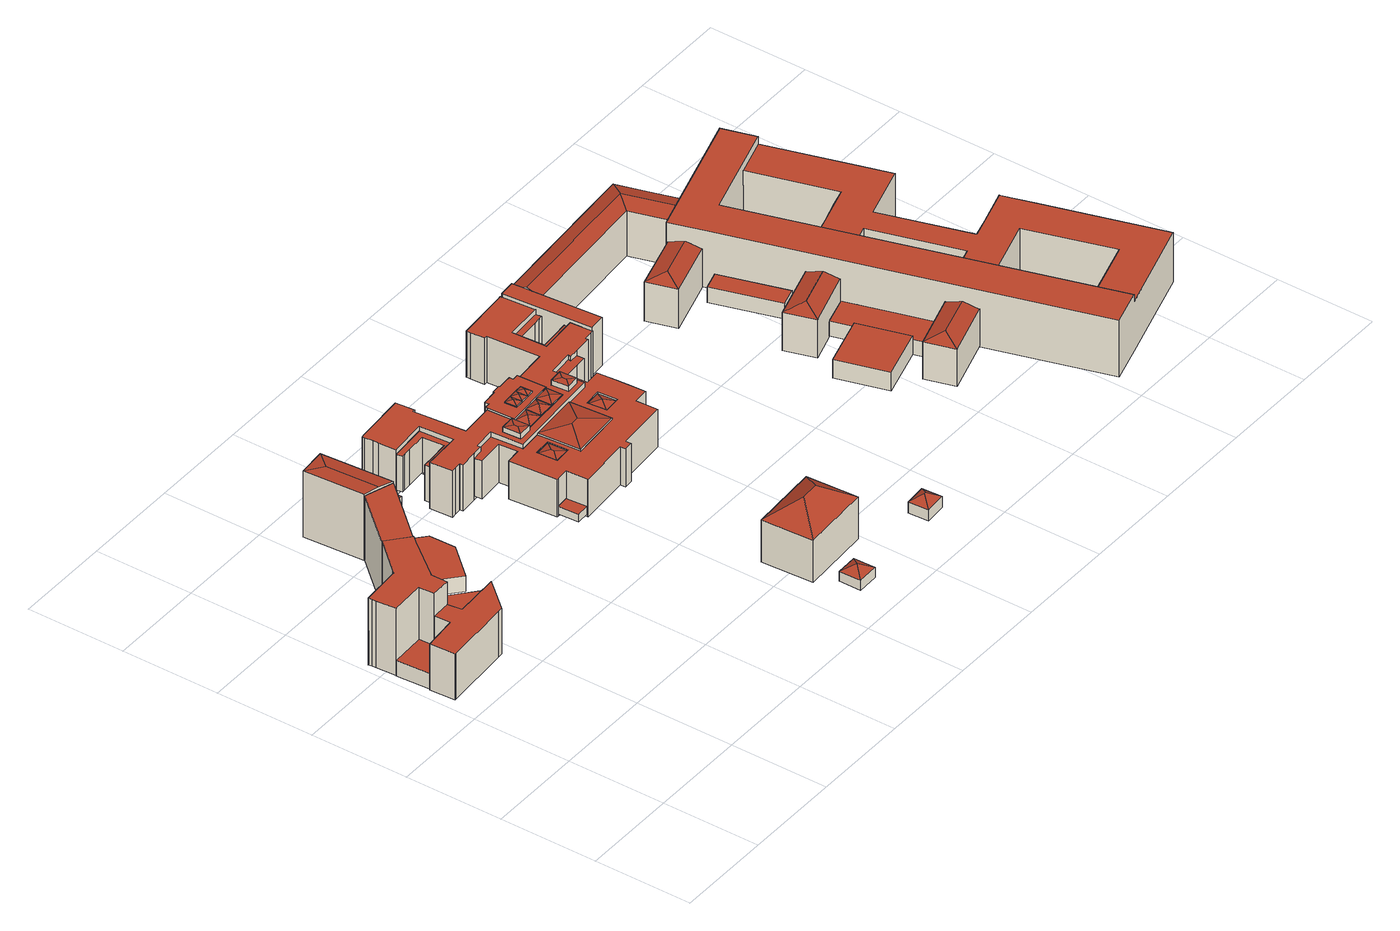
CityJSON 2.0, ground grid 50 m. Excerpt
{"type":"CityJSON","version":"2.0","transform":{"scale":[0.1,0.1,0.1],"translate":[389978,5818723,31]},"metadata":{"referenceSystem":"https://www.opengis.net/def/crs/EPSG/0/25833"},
"CityObjects":{
"building1":{"type":"Building","attributes":{"name":"WertKonz","roofType":"1000"},"geometry":[{"type":"MultiSurface","lod":"2","boundaries":[[[0,1,2,3,4]],[[5,6,7,8,9,10,11,12,13,14,15,16,17,18,19]],[[20,21,22,23,24,25,26,27,28,29,30,31,32]],[[33,34,35,36,37,38,39]],[[40,41,42,43,44]],[[45,46,47,48,49,50,51,52,53,54,55,56,57]],[[58,59,60,61,62,63,64]],[[65,66,67,68,69,70,71,72,73,74,75,76,77,78,79]],[[21,20,57,56]],[[23,22,55,54]],[[36,35,62,61]],[[29,28,49,48]],[[9,8,76,75]],[[13,12,72,71]],[[11,10,74,73]],[[5,19,65,79]],[[2,1,43,42]],[[12,11,73,72]],[[4,3,41,40]],[[19,18,66,65]],[[3,2,42,41]],[[17,16,68,67]],[[10,9,75,74]],[[26,25,52,51]],[[7,6,78,77]],[[37,36,61,60]],[[38,37,60,59]],[[14,13,71,70]],[[30,29,48,47]],[[15,14,70,69]],[[34,33,64,63]],[[31,30,47,46]],[[18,17,67,66]],[[6,5,79,78]],[[32,31,46,45]],[[22,21,56,55]],[[1,0,44,43]],[[20,32,45,57]],[[8,7,77,76]],[[16,15,69,68]],[[27,26,51,50]],[[33,39,58,64]],[[24,23,54,53]],[[25,24,53,52]],[[39,38,59,58]],[[28,27,50,49]],[[35,34,63,62]],[[0,4,40,44]]],"semantics":{"surfaces":[{"type":"RoofSurface"},{"type":"GroundSurface"},{"type":"WallSurface"}],"values":[0,0,0,0,1,1,1,1,2,2,2,2,2,2,2,2,2,2,2,2,2,2,2,2,2,2,2,2,2,2,2,2,2,2,2,2,2,2,2,2,2,2,2,2,2,2,2,2]}}]},
"building2":{"type":"Building","attributes":{"roofType":"1000"},"geometry":[{"type":"MultiSurface","lod":"2","boundaries":[[[80,81,82,83]],[[84,85,86,87]],[[88,89,90,91]],[[92,93,94,95]],[[96,92,95,97]],[[85,98,99,86]],[[100,101,102,103]],[[89,96,97,90]],[[93,88,91,94]],[[98,104,105,99]],[[101,84,87,102]],[[81,100,103,82]],[[104,80,83,105]],[[95,94,91,90,97]],[[103,102,87,86,99,105,83,82]],[[96,89,88,93,92]],[[81,80,104,98,85,84,101,100]]],"semantics":{"surfaces":[{"type":"WallSurface"},{"type":"GroundSurface"},{"type":"RoofSurface"}],"values":[0,0,0,0,0,0,0,0,0,0,0,0,0,1,1,2,2]}}]},
"building3":{"type":"Building","attributes":{"roofType":"1130"},"geometry":[{"type":"MultiSurface","lod":"2","boundaries":[[[106,107,108,82]],[[109,110,111,112]],[[107,109,112,108]],[[110,106,82,111]],[[113,114,115,116]],[[117,118,119,120]],[[121,117,120,122]],[[123,124,125,126]],[[127,128,129,130]],[[131,121,122,132]],[[114,127,130,115]],[[118,131,132,119]],[[128,113,116,129]],[[124,133,134,125]],[[133,135,136,134]],[[135,137,123,126,136]],[[108,112,111,82]],[[115,130,129,116]],[[136,126,125,134]],[[122,120,119,132]],[[138,133,124]],[[137,138,124,123]],[[106,110,109,107]],[[135,133,138,137]],[[131,118,117,121]],[[113,128,127,114]]],"semantics":{"surfaces":[{"type":"WallSurface"},{"type":"GroundSurface"},{"type":"RoofSurface"}],"values":[0,0,0,0,0,0,0,0,0,0,0,0,0,0,0,0,1,1,1,1,2,2,2,2,2,2]}}]},
"building4":{"type":"Building","attributes":{"roofType":"1000"},"geometry":[{"type":"MultiSurface","lod":"2","boundaries":[[[139,140,141,142]],[[143,140,139,144]],[[145,141,140,143]],[[144,139,142,146]],[[146,142,141,145]],[[143,144,146,145]]],"semantics":{"surfaces":[{"type":"RoofSurface"},{"type":"WallSurface"},{"type":"GroundSurface"}],"values":[0,1,1,1,1,2]}}]},
"building5":{"type":"Building","attributes":{"roofType":"1130"},"geometry":[{"type":"MultiSurface","lod":"2","boundaries":[[[147,148,149,150]],[[151,152,153]],[[154,155,156]],[[157,158,159]],[[160,161,162,163]],[[164,165,166,167,168,169,170,171,172,173,174,175]],[[176,177,178]],[[176,179,177]],[[180,181,182]],[[183,184,185,186]],[[163,162,187,188]],[[189,190,191]],[[192,193,152]],[[192,152,194]],[[192,195,193]],[[196,197,198]],[[199,200,201]],[[151,194,152]],[[202,203,204,205]],[[199,201,206]],[[207,208,209]],[[156,157,159,154]],[[210,211,212]],[[213,214,215,216]],[[176,178,217]],[[198,210,212,196]],[[218,215,214]],[[219,204,203]],[[196,212,211,197]],[[154,159,158,155]],[[202,205,220]],[[176,217,179]],[[151,221,194]],[[222,223,224]],[[220,219,203,202]],[[161,187,162]],[[225,226,227]],[[199,206,228]],[[229,230,231,232,233,234,235,236,237,238,239,240,241,242,243,244,245,246,247,248,249,250,251,252,253,254,255,256,257,258,259,260,261,262,263,264,265],[266,267,268,269],[270,271,272,273]],[[207,274,208]],[[275,276,277,278,279,280,281,282,283,284,285,286]],[[287,288,289,290,291,292,293,294,295,296,297,298,299,300],[301,302,303,304]],[[305,306,307,308,309,310,311,312,313,314,315,316,317,318,319,320,321,322,323,324,325,326,327,328,329,330,331,332,333,334,335,336,337,338,339,340,341,342,343,344,345,346,347,348,349,350,351,352,353,354,355,356],[357,358,359,360],[361,362,363,364]],[[192,194,195]],[[148,365,149]],[[189,366,190]],[[163,188,160]],[[222,182,181,223]],[[150,149,365,367]],[[189,368,366]],[[224,180,182,222]],[[369,218,214,213]],[[207,209,370]],[[150,367,147]],[[225,221,153]],[[207,370,274]],[[225,153,226]],[[151,153,221]],[[199,228,200]],[[225,227,221]],[[213,216,369]],[[189,191,368]],[[371,372,373,374]],[[375,376,377,378,379,380,381,382,383,384,385,386,387,388,389,390,391,392,393,394,395,396,397,398,399,400,401,402,403,404,405,406,407,408,409,410,411,412,413,414,415,416,417,418,419,420,421,422,423,424,425,426],[427,428,429,430],[431,432,433,434]],[[435,436,437,438]],[[439,440,441,442,443,444,445,446,447,448,449,450,451,452],[453,454,455,456]],[[457,458,459,460,461,462,463,464,465,466,467,468,469,470,471,472,473,474,475,476,477,478,479,480,481,482,483,484,485,486,487,488,489,490,491,492,493],[494,495,496,497],[498,499,500,501]],[[502,503,504,505]],[[506,507,372,371]],[[508,509,510,511]],[[512,513,514,515]],[[516,517,518,519]],[[520,521,522,523]],[[524,525,526,527,528,529,530,531,532,533,534,535]],[[536,537,538,539]],[[540,541,542,543]],[[544,545,546,547]],[[548,549,550,551]],[[552,553,554,555,556,557,558,559,560,561,562,563]],[[564,565,566,567]],[[374,373,568,569]],[[570,571,572,573]],[[279,278,560,559]],[[236,235,487,486]],[[169,168,531,530]],[[274,370,543,542]],[[324,323,408,407]],[[297,296,443,442]],[[223,181,437,436]],[[247,246,476,475]],[[244,243,479,478]],[[326,325,406,405]],[[161,160,512,515]],[[215,218,573,572]],[[296,295,444,443]],[[260,259,463,462]],[[306,305,426,425]],[[205,204,566,565]],[[235,234,488,487]],[[262,261,461,460]],[[250,249,473,472]],[[261,260,462,461]],[[301,304,453,456]],[[353,352,379,378]],[[188,187,514,513]],[[166,165,534,533]],[[299,298,441,440]],[[300,299,440,439]],[[211,210,505,504]],[[363,362,433,432]],[[355,354,377,376]],[[147,367,545,544]],[[282,281,557,556]],[[338,337,394,393]],[[302,301,456,455]],[[181,180,438,437]],[[287,300,439,452]],[[245,244,478,477]],[[252,251,471,470]],[[285,284,554,553]],[[263,262,460,459]],[[321,320,411,410]],[[312,311,420,419]],[[158,157,511,510]],[[290,289,450,449]],[[367,365,546,545]],[[333,332,399,398]],[[315,314,417,416]],[[197,211,504,503]],[[339,338,393,392]],[[319,318,413,412]],[[368,191,548,551]],[[249,248,474,473]],[[330,329,402,401]],[[216,215,572,571]],[[305,356,375,426]],[[310,309,422,421]],[[238,237,485,484]],[[351,350,381,380]],[[337,336,395,394]],[[308,307,424,423]],[[167,166,533,532]],[[325,324,407,406]],[[187,161,515,514]],[[217,178,523,522]],[[186,185,517,516]],[[316,315,416,415]],[[224,223,436,435]],[[340,339,392,391]],[[278,277,561,560]],[[173,172,527,526]],[[304,303,454,453]],[[370,209,540,543]],[[193,195,507,506]],[[346,345,386,385]],[[206,201,536,539]],[[362,361,434,433]],[[359,358,429,428]],[[288,287,452,451]],[[320,319,412,411]],[[332,331,400,399]],[[251,250,472,471]],[[204,219,567,566]],[[253,252,470,469]],[[307,306,425,424]],[[194,221,373,372]],[[178,177,520,523]],[[267,266,497,496]],[[331,330,401,400]],[[369,216,571,570]],[[342,341,390,389]],[[239,238,484,483]],[[266,269,494,497]],[[360,359,428,427]],[[284,283,555,554]],[[195,194,372,507]],[[243,242,480,479]],[[365,148,547,546]],[[341,340,391,390]],[[313,312,419,418]],[[153,152,371,374]],[[191,190,549,548]],[[168,167,532,531]],[[185,184,518,517]],[[322,321,410,409]],[[237,236,486,485]],[[349,348,383,382]],[[364,363,432,431]],[[177,179,521,520]],[[283,282,556,555]],[[268,267,496,495]],[[356,355,376,375]],[[241,240,482,481]],[[200,228,538,537]],[[317,316,415,414]],[[329,328,403,402]],[[254,253,469,468]],[[160,188,513,512]],[[219,220,564,567]],[[226,153,374,569]],[[336,335,396,395]],[[291,290,449,448]],[[179,217,522,521]],[[164,175,524,535]],[[190,366,550,549]],[[309,308,423,422]],[[201,200,537,536]],[[361,364,431,434]],[[171,170,529,528]],[[156,155,509,508]],[[318,317,414,413]],[[358,357,430,429]],[[259,258,464,463]],[[258,257,465,464]],[[271,270,501,500]],[[255,254,468,467]],[[228,206,539,538]],[[231,230,492,491]],[[286,285,553,552]],[[172,171,528,527]],[[311,310,421,420]],[[277,276,562,561]],[[157,156,508,511]],[[265,264,458,457]],[[352,351,380,379]],[[294,293,446,445]],[[175,174,525,524]],[[152,193,506,371]],[[209,208,541,540]],[[198,197,503,502]],[[264,263,459,458]],[[327,326,405,404]],[[276,275,563,562]],[[257,256,466,465]],[[295,294,445,444]],[[210,198,502,505]],[[227,226,569,568]],[[180,224,435,438]],[[221,227,568,373]],[[234,233,489,488]],[[208,274,542,541]],[[281,280,558,557]],[[350,349,382,381]],[[165,164,535,534]],[[347,346,385,384]],[[230,229,493,492]],[[335,334,397,396]],[[183,186,516,519]],[[218,369,570,573]],[[184,183,519,518]],[[314,313,418,417]],[[366,368,551,550]],[[270,273,498,501]],[[298,297,442,441]],[[354,353,378,377]],[[155,158,510,509]],[[256,255,467,466]],[[280,279,559,558]],[[357,360,427,430]],[[273,272,499,498]],[[334,333,398,397]],[[242,241,481,480]],[[220,205,565,564]],[[303,302,455,454]],[[343,342,389,388]],[[344,343,388,387]],[[348,347,384,383]],[[229,265,457,493]],[[246,245,477,476]],[[248,247,475,474]],[[240,239,483,482]],[[293,292,447,446]],[[323,322,409,408]],[[269,268,495,494]],[[148,147,544,547]],[[272,271,500,499]],[[170,169,530,529]],[[292,291,448,447]],[[289,288,451,450]],[[174,173,526,525]],[[328,327,404,403]],[[275,286,552,563]],[[345,344,387,386]],[[233,232,490,489]],[[232,231,491,490]]],"semantics":{"surfaces":[{"type":"RoofSurface"},{"type":"GroundSurface"},{"type":"WallSurface"}],"values":[0,0,0,0,0,0,0,0,0,0,0,0,0,0,0,0,0,0,0,0,0,0,0,0,0,0,0,0,0,0,0,0,0,0,0,0,0,0,0,0,0,0,0,0,0,0,0,0,0,0,0,0,0,0,0,0,0,0,0,0,0,0,1,1,1,1,1,1,1,1,1,1,1,1,1,1,1,1,1,1,1,1,2,2,2,2,2,2,2,2,2,2,2,2,2,2,2,2,2,2,2,2,2,2,2,2,2,2,2,2,2,2,2,2,2,2,2,2,2,2,2,2,2,2,2,2,2,2,2,2,2,2,2,2,2,2,2,2,2,2,2,2,2,2,2,2,2,2,2,2,2,2,2,2,2,2,2,2,2,2,2,2,2,2,2,2,2,2,2,2,2,2,2,2,2,2,2,2,2,2,2,2,2,2,2,2,2,2,2,2,2,2,2,2,2,2,2,2,2,2,2,2,2,2,2,2,2,2,2,2,2,2,2,2,2,2,2,2,2,2,2,2,2,2,2,2,2,2,2,2,2,2,2,2,2,2,2,2,2,2,2,2,2,2,2,2,2,2,2,2,2,2,2,2,2,2,2,2,2,2,2,2,2,2,2,2,2,2,2,2,2,2,2,2,2,2,2,2,2,2,2,2,2,2,2]}}]},
"building6":{"type":"Building","attributes":{"roofType":"1130"},"geometry":[{"type":"MultiSurface","lod":"2","boundaries":[[[574,575,576,577,578,579,580]],[[581,582,578,583,584]],[[584,583,578,577,585,586]],[[587,588,589,585,576,590]],[[579,578,582,591,592,580]],[[593,594,595,596,597,598,599,600,601,602,603]],[[591,604,594,593,603,580,592]],[[598,605,589,588,599]],[[597,606,586,585,589,605,598]],[[602,601,600,587,590,575,574,580,603]],[[594,604,591,582,581,595]],[[577,576,585]],[[596,584,586,606,597]],[[600,599,588,587]],[[590,576,575]],[[595,581,584,596]]],"semantics":{"surfaces":[{"type":"RoofSurface"},{"type":"GroundSurface"},{"type":"WallSurface"}],"values":[0,0,0,0,0,1,2,2,2,2,2,2,2,2,2,2]}}]},
"building7":{"type":"Building","attributes":{"roofType":"1000"},"geometry":[{"type":"MultiSurface","lod":"2","boundaries":[[[607,608,609,610,611,612,613,614]],[[615,616,617,618,619,620]],[[621,622,623,624]],[[608,619,618,609]],[[616,622,621,617]],[[609,618,617,610]],[[614,615,620,607]],[[612,623,622,616,613]],[[610,617,621,624,611]],[[613,616,615,614]],[[620,619,608,607]],[[611,624,623,612]]],"semantics":{"surfaces":[{"type":"GroundSurface"},{"type":"RoofSurface"},{"type":"WallSurface"}],"values":[0,1,1,2,2,2,2,2,2,2,2,2]}}]},
"building8":{"type":"Building","geometry":[{"type":"MultiSurface","lod":"2","boundaries":[[[625,626,627,628]],[[627,629,630,631,628]],[[626,632,629,627]],[[628,631,633,625]],[[625,633,632,626]],[[632,634,630,629]],[[633,634,632]],[[631,630,634,633]]],"semantics":{"surfaces":[{"type":"GroundSurface"},{"type":"WallSurface"},{"type":"RoofSurface"}],"values":[0,1,1,1,1,2,2,2]}}]},
"building9":{"type":"Building","geometry":[{"type":"MultiSurface","lod":"2","boundaries":[[[635,636,637,638]],[[639,640,641,642]],[[642,641,643]],[[643,641,640,644]],[[637,644,640,639,638]],[[638,639,642,635]],[[636,643,644,637]],[[635,642,643,636]]],"semantics":{"surfaces":[{"type":"GroundSurface"},{"type":"RoofSurface"},{"type":"WallSurface"}],"values":[0,1,1,1,2,2,2,2]}}]},
"building10":{"type":"Building","geometry":[{"type":"MultiSurface","lod":"2","boundaries":[[[645,646,647,648]],[[648,647,649]],[[649,647,646,650]],[[651,645,648,652]],[[653,650,646,645,651]],[[654,649,650,653]],[[652,648,649,654]],[[653,651,652,654]]],"semantics":{"surfaces":[{"type":"RoofSurface"},{"type":"WallSurface"},{"type":"GroundSurface"}],"values":[0,0,0,1,1,1,1,2]}}]},
"building11":{"type":"Building","attributes":{"roofType":"1000"},"geometry":[{"type":"MultiSurface","lod":"2","boundaries":[[[655,656,657,658]],[[658,659,660,655]],[[655,660,661,656]],[[657,662,659,658]],[[656,661,662,657]],[[661,660,659,662]]],"semantics":{"surfaces":[{"type":"GroundSurface"},{"type":"WallSurface"},{"type":"RoofSurface"}],"values":[0,1,1,1,1,2]}}]},
"building12":{"type":"Building","attributes":{"roofType":"1000"},"geometry":[{"type":"MultiSurface","lod":"2","boundaries":[[[663,664,665,666,667,668,669,670,671,672,673]],[[674,675,665,664,676,677,678,679,680,681,682,683,684,685,686,687,688,689,670,669,668,667]],[[690,691,687,686,692,693,694,684,683,682,695,680,679,696,697,698]],[[681,699,700,682]],[[665,701,702,666]],[[689,703,704,670]],[[676,664,663,705,706,707,708,709,710,677]],[[702,711,712,674,667,666]],[[713,714,715,716,717,718,688,687,691,690]],[[698,697,696,719,720,721,714,713,690]],[[671,670,704,722,723]],[[675,724,701,665]],[[718,703,689,688]],[[725,726,727,728,686,685,684,694]],[[682,700,729,695]],[[723,730,731,732,705,663,673,672,671]],[[679,678,677,710,709,733,720,719,696]],[[680,695,729,725,694,693,734,735,708,707,724,675,674,712,736]],[[680,736,699,681]],[[686,728,737,692]],[[692,737,716,715,735,734,693]],[[714,721,720,733,709,708,735,715]],[[722,704,703,718,717,716,737,728,727,726,725,729,700,699,736,712,711,702,701,724,707,706,705,732,731,730,723]]],"semantics":{"surfaces":[{"type":"GroundSurface"},{"type":"WallSurface"},{"type":"RoofSurface"}],"values":[0,0,0,1,1,1,1,1,1,1,1,1,1,1,1,1,1,1,1,1,1,2,2]}}]}
},
"vertices":[
[194,1433,116],[17,1426,116],[28,1256,116],[202,1273,116],[197,1355,116],[469,1659,398],[379,1738,398],[364,1751,398],[223,1592,398],[212,1579,398],[195,1578,398],[7,1566,398],[9,1546,398],[10,1529,398],[17,1426,398],[194,1433,398],[197,1355,398],[296,1358,398],[295,1441,398],[443,1629,398],[306,1285,275],[296,1358,275],[197,1355,275],[202,1273,275],[28,1256,275],[37,1127,275],[38,1127,275],[382,1150,275],[411,1152,275],[416,1158,275],[507,1263,275],[530,1290,275],[537,1298,275],[306,1285,84],[537,1298,84],[658,1438,84],[570,1516,84],[443,1629,84],[295,1441,84],[296,1358,84],[197,1355,30],[202,1273,30],[28,1256,30],[17,1426,30],[194,1433,30],[537,1298,26],[530,1290,26],[507,1263,26],[416,1158,26],[411,1152,26],[382,1150,26],[38,1127,26],[37,1127,26],[28,1256,26],[202,1273,26],[197,1355,26],[296,1358,26],[306,1285,26],[296,1358,32],[295,1441,32],[443,1629,32],[570,1516,32],[658,1438,32],[537,1298,32],[306,1285,32],[443,1629,35],[295,1441,35],[296,1358,35],[197,1355,35],[194,1433,35],[17,1426,35],[10,1529,35],[9,1546,35],[7,1565,35],[195,1578,35],[212,1579,35],[223,1592,35],[364,1751,35],[379,1738,35],[469,1659,35],
[612,2000,383],[736,1959,383],[736,1959,33],[612,2000,33],[469,1659,383],[379,1738,383],[379,1738,33],[469,1659,33],[807,1821,113],[810,1685,113],[810,1685,30],[807,1821,30],[494,1687,113],[699,1918,113],[699,1918,30],[494,1687,30],[671,1529,113],[671,1529,30],[364,1751,383],[364,1751,33],[699,1918,383],[494,1687,383],[494,1687,33],[699,1918,33],[591,2007,383],[591,2007,33],
[736,1959,265],[727,2089,265],[727,2089,33],[802,2091,265],[804,1964,265],[804,1964,33],[802,2091,33],[796,2335,265],[799,2197,265],[799,2197,20],[796,2335,20],[799,2197,73],[802,2091,73],[802,2091,32],[799,2197,32],[719,2195,73],[719,2195,32],[590,2008,391],[569,2317,391],[569,2317,32],[590,2008,32],[719,2195,265],[710,2328,265],[710,2328,20],[719,2195,20],[727,2089,73],[727,2089,32],[710,2328,391],[710,2328,32],[736,1959,391],[736,1959,32],[663,1983,397],[644,2250,397],
[1059,2303,69],[1056,2341,69],[1000,2337,69],[1003,2299,69],[1056,2341,34],[1059,2303,34],[1000,2337,34],[1003,2299,34],
[1898,1827,278],[1892,1913,278],[1860,1877,282],[1861,1858,282],[1661,1963,279],[1681,1995,267],[1637,1992,267],[1476,1660,232],[1517,1707,221],[1430,1701,221],[1436,1598,221],[1524,1603,221],[1477,1644,232],[2128,169,288],[2019,162,288],[2073,114,322],[2080,114,322],[1268,2025,226],[1257,2198,226],[1067,2183,226],[1070,2152,226],[1089,2153,226],[1124,2156,226],[1229,2163,226],[1238,2052,226],[1134,2044,226],[1098,2042,226],[1078,2041,226],[1080,2015,226],[1662,1859,274],[1702,1903,254],[1618,1897,254],[1705,1821,254],[1572,616,265],[1587,353,265],[1711,493,358],[1400,1525,76],[1335,1521,76],[1343,1416,76],[1408,1420,76],[2025,59,288],[2135,66,288],[1511,65,319],[1567,10,287],[1565,122,287],[1703,1966,279],[1721,1997,267],[1685,1934,267],[1724,1937,267],[1748,1865,266],[1791,1826,256],[1787,1909,256],[1575,1853,273],[1621,1816,253],[1618,1897,253],[1473,1851,282],[1474,1832,282],[1512,1798,278],[1506,1889,278],[1529,1890,253],[1885,1684,238],[1933,1637,218],[1925,1737,218],[1701,1904,256],[1705,1820,256],[1745,1865,266],[1689,1675,259],[1650,1672,259],[1549,1555,234],[1806,1574,234],[1621,1815,254],[1533,1773,234],[1440,1794,278],[1435,1885,278],[1641,1932,267],[1807,498,358],[1946,375,265],[1930,637,265],[1617,1961,279],[1594,1990,267],[1598,1929,267],[1532,1809,253],[1906,1960,226],[1920,1802,226],[1790,1792,226],[1806,1574,226],[1552,1555,226],[1531,1772,226],[1417,1764,226],[1403,1927,226],[1293,1917,226],[1295,1902,226],[1241,1896,226],[1245,1857,226],[1380,1867,226],[1388,1771,226],[1313,1765,226],[1331,1521,226],[1335,1521,226],[1400,1525,226],[1408,1420,226],[1408,1415,226],[1671,1434,226],[1672,1407,226],[1719,1411,226],[1717,1438,226],[1979,1457,226],[1971,1566,226],[2049,1571,226],[2042,1668,226],[2039,1720,226],[2032,1818,226],[1955,1812,226],[1947,1911,226],[2024,1917,226],[2081,1921,226],[2078,1959,226],[2033,1958,226],[2034,1972,226],[1925,1737,226],[1933,1637,226],[1846,1630,226],[1838,1730,226],[1436,1598,226],[1430,1701,226],[1517,1707,226],[1524,1603,226],[1846,1630,218],[2220,2126,226],[2199,2124,226],[2160,2121,226],[2059,2113,226],[2050,2226,226],[2155,2234,226],[2191,2237,226],[2211,2239,226],[2209,2270,226],[2020,2257,226],[2028,2082,226],[2222,2096,226],[1672,2072,261],[1671,2078,261],[1626,2074,261],[1627,2068,261],[1547,2062,261],[1549,2040,261],[1519,2038,261],[1520,2030,261],[1528,1890,261],[1787,1910,261],[1780,2050,261],[1780,2058,261],[1749,2056,261],[1748,2077,261],[1721,1997,261],[1724,1937,261],[1598,1929,261],[1594,1990,261],[2195,2446,251],[2176,2444,251],[2139,2441,251],[1914,2423,251],[1915,2400,251],[1920,2330,251],[1934,2331,251],[1954,2064,251],[1780,2050,251],[1791,1826,251],[1532,1809,251],[1520,2030,251],[1348,2016,251],[1326,2282,251],[1338,2281,251],[1333,2351,251],[1330,2377,251],[1109,2360,251],[1074,2357,251],[1055,2355,251],[1056,2341,251],[1059,2303,251],[1061,2273,251],[1067,2183,251],[1257,2198,251],[1268,2025,251],[1080,2015,251],[1088,1900,251],[1110,1901,251],[1146,1904,251],[1148,1904,251],[1150,1890,251],[1241,1896,251],[1295,1902,251],[1293,1917,251],[1403,1927,251],[1417,1764,251],[1920,1802,251],[1906,1960,251],[2034,1972,251],[2033,1958,251],[2078,1959,251],[2172,1966,251],[2171,1978,251],[2211,1981,251],[2231,1983,251],[2231,1986,251],[2222,2096,251],[2028,2082,251],[2020,2257,251],[2209,2270,251],[2196,2438,251],[1892,1913,251],[1898,1827,251],[1829,1822,251],[1823,1908,251],[1440,1794,251],[1435,1885,251],[1506,1889,251],[1512,1798,251],[1823,1908,278],[1457,8,287],[1829,1822,278],[1455,120,287],[1790,1792,234],[1838,1730,218],[1681,1995,40],[1685,1934,40],[1641,1932,40],[1637,1992,40],[2196,2438,0],[2209,2270,0],[2020,2257,0],[2028,2082,0],[2222,2096,0],[2231,1986,0],[2231,1983,0],[2211,1981,0],[2171,1978,0],[2172,1966,0],[2078,1959,0],[2033,1958,0],[2033,1972,0],[1906,1960,0],[1920,1802,0],[1417,1764,0],[1403,1927,0],[1293,1917,0],[1295,1902,0],[1241,1896,0],[1150,1890,0],[1148,1904,0],[1146,1904,0],[1110,1901,0],[1088,1900,0],[1080,2015,0],[1268,2025,0],[1257,2198,0],[1067,2183,0],[1061,2273,0],[1059,2303,0],[1056,2341,0],[1055,2355,0],[1074,2357,0],[1109,2360,0],[1330,2377,0],[1333,2351,0],[1338,2281,0],[1326,2282,0],[1348,2016,0],[1520,2030,0],[1532,1809,0],[1791,1826,0],[1780,2050,0],[1954,2064,0],[1934,2331,0],[1920,2330,0],[1915,2400,0],[1914,2423,0],[2139,2441,0],[2176,2444,0],[2195,2446,0],[1823,1908,0],[1829,1822,0],[1898,1827,0],[1892,1913,0],[1512,1798,0],[1506,1889,0],[1435,1885,0],[1440,1794,0],[1930,637,36],[1946,375,36],[1587,353,36],[1572,616,36],[1748,2077,36],[1749,2056,36],[1780,2058,36],[1780,2050,36],[1787,1910,36],[1528,1890,36],[1520,2030,36],[1519,2038,36],[1549,2040,36],[1547,2062,36],[1626,2068,36],[1626,2074,36],[1671,2078,36],[1672,2072,36],[1594,1990,36],[1598,1929,36],[1724,1937,36],[1721,1997,36],[2033,1972,20],[2033,1958,20],[2078,1959,20],[2081,1921,20],[2024,1917,20],[1947,1911,20],[1955,1812,20],[2032,1818,20],[2039,1720,20],[2042,1668,20],[2049,1571,20],[1971,1566,20],[1979,1457,20],[1717,1438,20],[1719,1411,20],[1672,1407,20],[1671,1434,20],[1408,1415,20],[1408,1420,20],[1400,1525,20],[1335,1521,20],[1331,1521,20],[1313,1765,20],[1388,1771,20],[1380,1867,20],[1245,1857,20],[1241,1896,20],[1295,1902,20],[1293,1917,20],[1403,1927,20],[1417,1764,20],[1531,1772,20],[1552,1555,20],[1806,1574,20],[1790,1792,20],[1920,1802,20],[1906,1960,20],[1838,1730,20],[1846,1630,20],[1933,1637,20],[1925,1737,20],[1524,1603,20],[1517,1707,20],[1430,1701,20],[1436,1598,20],[1787,1909,223],[1791,1826,223],[1705,1820,223],[1701,1904,223],[1721,1997,40],[1724,1937,40],[1430,1701,219],[1517,1707,219],[1524,1603,219],[1436,1598,219],[2128,169,228],[2135,66,228],[2025,59,228],[2019,162,228],[1408,1420,35],[1343,1416,35],[1335,1521,35],[1400,1525,35],[1702,1903,228],[1705,1821,228],[1621,1815,228],[1618,1897,228],[1080,2015,33],[1078,2041,33],[1098,2042,33],[1134,2044,33],[1238,2052,33],[1229,2163,33],[1124,2156,33],[1088,2153,33],[1070,2152,33],[1067,2183,33],[1257,2198,33],[1268,2025,33],[1618,1897,224],[1621,1816,224],[1532,1809,224],[1529,1890,224],[1925,1737,219],[1933,1637,219],[1846,1630,219],[1838,1730,219],[1898,1827,155],[1829,1822,155],[1823,1908,155],[1892,1913,155],[1565,122,234],[1567,10,234],[1457,8,234],[1455,120,234],[2222,2096,32],[2028,2082,32],[2020,2257,32],[2209,2270,32],[2211,2239,32],[2191,2237,32],[2155,2234,32],[2050,2226,32],[2059,2113,32],[2160,2121,32],[2199,2124,32],[2220,2126,32],[1435,1885,198],[1506,1889,198],[1512,1798,198],[1440,1794,198],[1598,1929,40],[1594,1990,40],[1790,1792,219],[1806,1574,219],[1549,1555,219],[1533,1773,219],
[2947,2497,255],[2275,2444,255],[2279,2396,271],[2281,2370,279],[3049,2430,279],[3070,2458,271],[3109,2510,255],[3053,2141,255],[3129,2163,279],[3029,2402,271],[2990,2351,255],[2283,2344,271],[2287,2296,255],[2195,2438,271],[2230,1986,271],[2311,1992,271],[2275,2444,271],[3205,2186,255],[3152,2364,255],[3152,2364,10],[3205,2186,10],[3053,2141,10],[2990,2351,10],[2287,2296,10],[2311,1992,10],[2230,1986,10],[2195,2438,10],[2275,2444,10],[2947,2497,10],[3109,2510,10],[3205,2186,197],[2311,1992,157],[2287,2296,47],
[3190,1363,10],[3322,906,10],[3180,865,10],[3153,956,10],[2892,881,10],[2818,1139,10],[3079,1214,10],[3048,1322,10],[3048,1322,92],[3079,1214,92],[3153,956,92],[3180,865,92],[3322,906,92],[3190,1363,92],[3153,956,110],[3079,1214,110],[2818,1139,110],[2892,881,110],
[2900,1278,3],[2854,1431,3],[3144,1517,3],[3189,1365,3],[3144,1517,211],[3167,1441,234],[3189,1365,211],[2854,1431,211],[2900,1278,211],[2953,1377,234],
[3085,672,9],[3039,822,9],[3324,909,9],[3370,758,9],[3370,758,210],[3347,833,234],[3137,770,234],[3085,672,210],[3039,822,210],[3324,909,210],
[3011,1967,212],[2989,2042,235],[2774,1980,235],[2721,1883,212],[2677,2033,212],[2967,2117,212],[3011,1967,1],[2721,1883,1],[2967,2117,1],[2677,2033,1],
[3027,1913,7],[3127,1575,7],[3034,1548,7],[2934,1886,7],[2934,1886,91],[3027,1913,91],[3127,1575,91],[3034,1548,91],
[4220,348,7],[4038,294,7],[3987,467,7],[3859,900,7],[3644,836,7],[3599,986,7],[3719,1021,7],[3717,1025,7],[3995,1107,7],[3996,1103,7],[4041,954,7],[3551,809,7],[3679,376,7],[3730,203,7],[3547,149,7],[3368,755,7],[3323,909,7],[3505,962,7],[3598,990,7],[3465,1442,7],[3463,1447,7],[3415,1610,7],[3534,1646,7],[3617,1670,7],[3806,1726,7],[3856,1557,7],[3584,1477,7],[3630,2321,7],[3679,2154,7],[3491,2098,7],[3195,2011,7],[3322,1583,7],[3372,1414,7],[2964,2124,7],[3146,2178,7],[3441,2265,7],[3598,990,275],[3465,1442,275],[3987,467,275],[3859,900,275],[3584,1477,275],[3718,1025,275],[4220,348,275],[4038,294,275],[3730,203,275],[3730,203,315],[3547,149,315],[3547,149,275],[3644,836,275],[3551,809,275],[3630,2321,275],[3630,2321,315],[3679,2154,315],[3679,2154,275],[3806,1726,275],[3856,1557,275],[2964,2124,275],[2964,2124,315],[3146,2178,315],[3813,1053,275],[3995,1107,275],[3679,376,275],[3322,1583,275],[3415,1610,275],[3534,1646,275],[3617,1670,275],[3372,1414,275],[3996,1103,275],[4041,954,275],[4169,521,275],[3013,1957,315],[3195,2011,275],[3195,2011,315],[3505,962,275],[3491,2098,275]
]}
